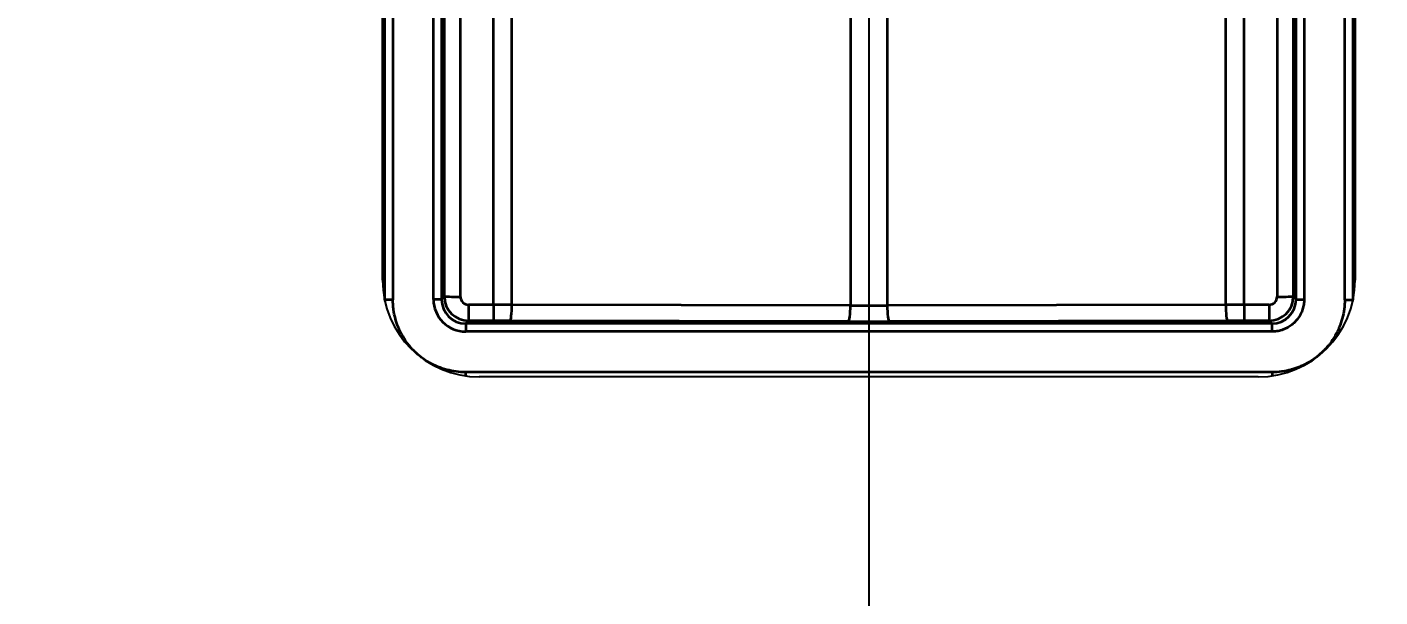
# Model space of a CAD drawing. Header units: millimetres. Extents: x 101 to 3000, y 150 to 4305.
# Drawn here: x 1041.9 to 1125.8, y 2308.7 to 2344.1 of the extents above; entities that cross this region are included whole.
import ezdxf

# ---------------------------------------------------------------- set-up
doc = ezdxf.new("R2010")
doc.units = ezdxf.units.MM
doc.header["$LTSCALE"] = 15
for name, color, linetype, lineweight in [('_Sichtbarkanten', 7, 'Continuous', 25), ('Bemaßung (ISO)', 7, 'Continuous', 25), ('Sichtbar schmal (ISO)', 7, 'Continuous', 35)]:
    doc.layers.add(name, color=color, linetype=linetype, lineweight=lineweight)
doc.styles.add('Notiztext (DIN)', font='verdana.ttf')
doc.dimstyles.new('Standard (DIN)', dxfattribs={"dimscale": 15, "dimtxt": 2.5, "dimasz": 2.5, "dimexe": 2, "dimexo": 4, "dimgap": 0.5, "dimtad": 1, "dimdec": 1, "dimrnd": 1e-08, "dimtxsty": 'Notiztext (DIN)', "dimcen": 0.09, "dimclrd": 256, "dimclre": 256, "dimclrt": 256, "dimadec": 0, "dimazin": 2, "dimtfac": 1, "dimtmove": 0, "dimatfit": 3, "dimfxl": 0, "dimtolj": 1, "dimtzin": 0, "dimlwd": -1, "dimlwe": -1, "dimarcsym": 0})

# ---------------------------------------------------------------- blocks, each defined once
blk = doc.blocks.new('*D75')
at = {"layer": 'Bemaßung (ISO)', "transparency": 16777216}
for p, q in [((1094.075, 2762.446), (1094.075, 2012.446)), ((1033.925, 2215.146), (1033.925, 2012.446)), ((996.425, 2042.446), (958.925, 2042.446)), ((1033.925, 2042.446), (1094.075, 2042.446)), ((1131.575, 2042.446), (1169.075, 2042.446))]:
    blk.add_line(p, q, dxfattribs=at)
for points in [[(996.425, 2048.696), (996.425, 2036.196), (1033.925, 2042.446)], [(1131.575, 2048.696), (1131.575, 2036.196), (1094.075, 2042.446)]]:
    blk.add_solid(points, dxfattribs=at)
at = {"layer": 'Defpoints', "color": 0, "transparency": 16777216}
for p in [(1094.075, 2822.446), (1033.925, 2275.146), (1094.075, 2042.446)]:
    blk.add_point(p, dxfattribs=at)
at = {"layer": 'Bemaßung (ISO)', "transparency": 16777216, "insert": (1034.635, 2088.983), "char_height": 37.5, "attachment_point": 1, "style": 'Notiztext (DIN)'}
blk.add_mtext('\\A1;60', dxfattribs=at)
blk = doc.blocks.new('*D78')
at = {"layer": 'Bemaßung (ISO)', "transparency": 16777216}
for p, q in [((1009.083, 3425.138), (911.85, 3425.138)), ((941.85, 2362.655), (941.85, 3387.638)), ((1009.083, 2325.155), (911.85, 2325.155))]:
    blk.add_line(p, q, dxfattribs=at)
for points in [[(935.6, 3387.638), (948.1, 3387.638), (941.85, 3425.138)], [(935.6, 2362.655), (948.1, 2362.655), (941.85, 2325.155)]]:
    blk.add_solid(points, dxfattribs=at)
at = {"layer": 'Defpoints', "color": 0, "transparency": 16777216}
for p in [(941.85, 3425.138), (1069.083, 3425.138), (1069.083, 2325.155)]:
    blk.add_point(p, dxfattribs=at)
at = {"layer": 'Bemaßung (ISO)', "transparency": 16777216, "insert": (895.314, 2814.766), "char_height": 37.5, "attachment_point": 1, "rotation": 90, "style": 'Notiztext (DIN)'}
blk.add_mtext('\\A1;1100', dxfattribs=at)
blk = doc.blocks.new('*D80')
at = {"layer": 'Bemaßung (ISO)', "transparency": 16777216}
for p, q in [((1067.084, 2267.155), (1067.084, 2128.812)), ((1121.066, 2267.155), (1121.066, 2128.812)), ((1029.584, 2158.812), (992.084, 2158.812)), ((1067.084, 2158.812), (1121.066, 2158.812)), ((1158.566, 2158.812), (1196.066, 2158.812))]:
    blk.add_line(p, q, dxfattribs=at)
for points in [[(1029.584, 2165.062), (1029.584, 2152.562), (1067.084, 2158.812)], [(1158.566, 2165.062), (1158.566, 2152.562), (1121.066, 2158.812)]]:
    blk.add_solid(points, dxfattribs=at)
at = {"layer": 'Defpoints', "color": 0, "transparency": 16777216}
for p in [(1067.084, 2327.155), (1121.066, 2327.155), (1121.066, 2158.812)]:
    blk.add_point(p, dxfattribs=at)
at = {"layer": 'Bemaßung (ISO)', "transparency": 16777216, "insert": (1064.886, 2204.592), "char_height": 37.5, "attachment_point": 1, "style": 'Notiztext (DIN)'}
blk.add_mtext('\\A1;54', dxfattribs=at)

msp = doc.modelspace()

# ---------------------------------------------------------------- linework, layer by layer
at = {"layer": '_Sichtbarkanten'}
for p, q in [((1063.925, 2328.346), (1063.925, 3421.946)), ((1124.225, 3421.946), (1124.225, 2328.346)), ((1118.225, 2322.346), (1069.925, 2322.346))]:
    msp.add_line(p, q, dxfattribs=at)
for centre, start, end in [((1069.925, 2328.346), 180, 270), ((1118.225, 2328.346), 270, 0)]:
    msp.add_arc(centre, 6, start, end, dxfattribs=at)
at = {"layer": 'Sichtbar schmal (ISO)'}
for p, q in [((1064.067, 2327.137), (1064.067, 3423.156)), ((1064.566, 3423.156), (1064.566, 2327.137)), ((1067.084, 2327.155), (1067.084, 3423.138)), ((1067.584, 3423.138), (1067.584, 2327.155)), ((1120.567, 2327.155), (1120.567, 3423.138)), ((1121.066, 3423.138), (1121.066, 2327.155)), ((1123.584, 2327.137), (1123.584, 3423.156)), ((1124.084, 3423.156), (1124.084, 2327.137)), ((1067.758, 2327.329), (1067.799, 2777.53)), ((1068.758, 2327.323), (1068.799, 2777.525)), ((1119.352, 2777.525), (1119.393, 2327.323)), ((1120.351, 2777.53), (1120.393, 2327.329)), ((1070.802, 2326.823), (1070.802, 2360.467)), ((1071.943, 2326.822), (1071.943, 2360.468)), ((1116.207, 2326.822), (1116.207, 2360.468)), ((1117.348, 2326.823), (1117.348, 2360.467)), ((1092.934, 2345.052), (1092.934, 2326.78)), ((1095.216, 2345.052), (1095.216, 2326.78)), ((1064.051, 2327.122), (1064.067, 2327.137)), ((1064.566, 2327.137), (1064.067, 2327.137)), ((1067.584, 2327.155), (1067.084, 2327.155)), ((1067.758, 2327.329), (1067.584, 2327.155)), ((1120.567, 2327.155), (1120.393, 2327.329)), ((1120.567, 2327.155), (1121.066, 2327.155)), ((1123.584, 2327.137), (1124.084, 2327.137)), ((1124.084, 2327.137), (1124.099, 2327.122)), ((1070.802, 2326.823), (1069.257, 2326.823)), ((1069.257, 2326.823), (1069.257, 2325.829)), ((1070.802, 2326.823), (1070.802, 2325.829)), ((1092.934, 2326.78), (1071.943, 2326.822)), ((1116.207, 2326.822), (1095.216, 2326.78)), ((1118.893, 2326.823), (1117.348, 2326.823)), ((1117.348, 2326.823), (1117.348, 2325.829)), ((1118.893, 2326.823), (1118.893, 2325.829)), ((1069.257, 2325.829), (1069.083, 2325.655)), ((1119.067, 2325.655), (1069.083, 2325.655)), ((1069.083, 2325.655), (1069.083, 2325.155)), ((1070.802, 2325.829), (1069.257, 2325.829)), ((1092.82, 2325.786), (1071.829, 2325.828)), ((1116.321, 2325.828), (1095.33, 2325.786)), ((1118.893, 2325.829), (1117.348, 2325.829)), ((1119.067, 2325.655), (1118.893, 2325.829)), ((1119.067, 2325.655), (1119.067, 2325.155)), ((1119.067, 2325.155), (1069.083, 2325.155)), ((1119.084, 2322.638), (1069.066, 2322.638)), ((1069.066, 2322.638), (1069.066, 2322.408)), ((1119.084, 2322.638), (1119.084, 2322.408))]:
    msp.add_line(p, q, dxfattribs=at)
for centre, major_axis, ratio, start_param, end_param in [((1069.067, 2327.138), (-3.536, -3.536), 0.999756, 5.497939, 5.515799), ((1069.084, 2327.156), (1.356, 1.472), 0.999555, 2.315638, 3.885925), ((1069.084, 2327.156), (-1.062, -1.061), 0.999382, 5.498384, 7.068718), ((1068.758, 2327.329), (-1, 0), 0.005236, 0.017454, 1.570797), ((1069.258, 2327.329), (-0.971, 1.143), 0.999883, 0.86646, 2.436998), ((1069.257, 2327.323), (0.178, 0.467), 0.999854, 1.934125, 3.505014), ((1118.893, 2327.329), (-0.971, -1.143), 0.999883, 0.704595, 2.275133), ((1118.893, 2327.323), (-0.172, 0.469), 0.999851, 2.790429, 4.361318), ((1119.066, 2327.155), (-1.061, 1.061), 0.999492, 2.356387, 3.926878), ((1119.393, 2327.329), (1, 0), 0.005236, 4.712389, 6.265732), ((1119.083, 2327.138), (-3.536, 3.536), 0.999756, 3.908979, 3.926839), ((1070.802, 2326.672), (-9.998, 0), 0.015185, 4.597998, 4.712389), ((1071.829, 2326.828), (-0.002, -1), 0.11413, 0.017568, 1.565823), ((1092.82, 2326.786), (-0.002, -1), 0.11413, 0.017568, 1.565823), ((1094.075, 2326.976), (-9.997, 0), 0.01972, 1.456394, 1.685199), ((1095.33, 2326.786), (0.002, -1), 0.11413, 4.717362, 6.265617), ((1117.348, 2326.672), (-9.998, 0), 0.015186, 4.712389, 4.82678), ((1116.321, 2326.828), (0.002, -1), 0.11413, 4.717362, 6.265617), ((1070.802, 2325.672), (-8.998, 0), 0.017452, 4.597994, 4.712388), ((1094.075, 2325.976), (-10.997, 0), 0.017452, 1.4564, 1.685193), ((1117.348, 2325.672), (-8.998, 0), 0.017452, 4.71239, 4.826784)]:
    msp.add_ellipse(centre, major_axis=major_axis, ratio=ratio, start_param=start_param, end_param=end_param, dxfattribs=at)
for points, knots in [([(1069.066, 2322.638), (1068.87, 2322.638), (1068.676, 2322.65), (1068.482, 2322.676), (1068.288, 2322.701), (1068.095, 2322.739), (1067.905, 2322.79), (1067.718, 2322.84), (1067.534, 2322.902), (1067.354, 2322.976), (1067.175, 2323.05), (1067.001, 2323.135), (1066.832, 2323.231), (1066.827, 2323.234), (1066.823, 2323.237), (1066.818, 2323.239), (1066.655, 2323.333), (1066.498, 2323.438), (1066.348, 2323.551), (1066.341, 2323.556), (1066.334, 2323.562), (1066.327, 2323.567), (1066.181, 2323.679), (1066.041, 2323.801), (1065.909, 2323.931), (1065.901, 2323.939), (1065.892, 2323.947), (1065.884, 2323.955), (1065.755, 2324.084), (1065.634, 2324.221), (1065.522, 2324.364), (1065.513, 2324.376), (1065.504, 2324.387), (1065.496, 2324.399), (1065.386, 2324.541), (1065.286, 2324.69), (1065.194, 2324.844), (1065.186, 2324.859), (1065.177, 2324.874), (1065.168, 2324.889), (1065.08, 2325.041), (1065.001, 2325.199), (1064.932, 2325.361), (1064.924, 2325.38), (1064.916, 2325.399), (1064.908, 2325.418), (1064.84, 2325.582), (1064.782, 2325.75), (1064.734, 2325.92), (1064.729, 2325.939), (1064.724, 2325.957), (1064.719, 2325.976), (1064.671, 2326.155), (1064.635, 2326.336), (1064.609, 2326.518), (1064.608, 2326.53), (1064.606, 2326.541), (1064.604, 2326.553), (1064.579, 2326.747), (1064.566, 2326.941), (1064.566, 2327.137)], [0, 0, 0, 0, 0.083333, 0.083333, 0.083333, 0.166667, 0.166667, 0.166667, 0.248874, 0.248874, 0.248874, 0.330939, 0.330939, 0.330939, 0.333333, 0.333333, 0.333333, 0.413014, 0.413014, 0.413014, 0.416667, 0.416667, 0.416667, 0.4951, 0.4951, 0.4951, 0.5, 0.5, 0.5, 0.577188, 0.577188, 0.577188, 0.583333, 0.583333, 0.583333, 0.659336, 0.659336, 0.659336, 0.666667, 0.666667, 0.666667, 0.741206, 0.741206, 0.741206, 0.75, 0.75, 0.75, 0.825095, 0.825095, 0.825095, 0.833333, 0.833333, 0.833333, 0.911609, 0.911609, 0.911609, 0.916667, 0.916667, 0.916667, 1, 1, 1, 1]), ([(1121.066, 2327.155), (1121.066, 2327.052), (1121.059, 2326.95), (1121.043, 2326.848), (1121.027, 2326.746), (1121.003, 2326.643), (1120.971, 2326.543), (1120.938, 2326.442), (1120.898, 2326.344), (1120.85, 2326.25), (1120.802, 2326.156), (1120.747, 2326.065), (1120.685, 2325.98), (1120.624, 2325.895), (1120.556, 2325.816), (1120.482, 2325.742), (1120.408, 2325.668), (1120.329, 2325.6), (1120.244, 2325.538), (1120.16, 2325.477), (1120.07, 2325.421), (1119.976, 2325.374), (1119.882, 2325.326), (1119.784, 2325.285), (1119.683, 2325.252), (1119.582, 2325.22), (1119.479, 2325.195), (1119.376, 2325.179), (1119.273, 2325.163), (1119.17, 2325.155), (1119.067, 2325.155)], [0, 0, 0, 0, 0.1, 0.1, 0.1, 0.2, 0.2, 0.2, 0.3, 0.3, 0.3, 0.4, 0.4, 0.4, 0.5, 0.5, 0.5, 0.6, 0.6, 0.6, 0.7, 0.7, 0.7, 0.8, 0.8, 0.8, 0.9, 0.9, 0.9, 1, 1, 1, 1]), ([(1123.584, 2327.137), (1123.584, 2326.941), (1123.571, 2326.747), (1123.546, 2326.553), (1123.52, 2326.359), (1123.482, 2326.166), (1123.432, 2325.976), (1123.382, 2325.789), (1123.319, 2325.605), (1123.246, 2325.426), (1123.172, 2325.247), (1123.087, 2325.072), (1122.991, 2324.904), (1122.988, 2324.899), (1122.985, 2324.894), (1122.982, 2324.889), (1122.888, 2324.726), (1122.784, 2324.569), (1122.671, 2324.42), (1122.665, 2324.413), (1122.66, 2324.406), (1122.655, 2324.399), (1122.542, 2324.252), (1122.421, 2324.112), (1122.291, 2323.98), (1122.283, 2323.972), (1122.274, 2323.964), (1122.266, 2323.955), (1122.137, 2323.827), (1122.001, 2323.706), (1121.858, 2323.594), (1121.846, 2323.585), (1121.834, 2323.576), (1121.823, 2323.567), (1121.681, 2323.458), (1121.532, 2323.357), (1121.378, 2323.266), (1121.363, 2323.257), (1121.348, 2323.248), (1121.333, 2323.239), (1121.18, 2323.152), (1121.023, 2323.073), (1120.861, 2323.003), (1120.842, 2322.995), (1120.823, 2322.987), (1120.803, 2322.979), (1120.64, 2322.911), (1120.472, 2322.853), (1120.302, 2322.805), (1120.283, 2322.8), (1120.264, 2322.795), (1120.245, 2322.79), (1120.067, 2322.742), (1119.886, 2322.706), (1119.704, 2322.681), (1119.692, 2322.679), (1119.68, 2322.677), (1119.668, 2322.676), (1119.475, 2322.65), (1119.28, 2322.638), (1119.084, 2322.638)], [0, 0, 0, 0, 0.083333, 0.083333, 0.083333, 0.166652, 0.166652, 0.166652, 0.248807, 0.248807, 0.248807, 0.330867, 0.330867, 0.330867, 0.333333, 0.333333, 0.333333, 0.41294, 0.41294, 0.41294, 0.416667, 0.416667, 0.416667, 0.495022, 0.495022, 0.495022, 0.5, 0.5, 0.5, 0.577106, 0.577106, 0.577106, 0.583333, 0.583333, 0.583333, 0.659245, 0.659245, 0.659245, 0.666667, 0.666667, 0.666667, 0.741119, 0.741119, 0.741119, 0.75, 0.75, 0.75, 0.825061, 0.825061, 0.825061, 0.833333, 0.833333, 0.833333, 0.911608, 0.911608, 0.911608, 0.916667, 0.916667, 0.916667, 1, 1, 1, 1])]:
    msp.add_open_spline(points, degree=3, knots=knots, dxfattribs=at)

# ---------------------------------------------------------------- dimensions: what is measured, and where the dimension line sits
at = {"layer": 'Bemaßung (ISO)'}
for base, p1, p2, angle, override, picture, middle in [((941.85, 3425.138), (1069.083, 2325.155), (1069.083, 3425.138), 90, {"dimdec": 1, "dimtp": 0, "dimtm": 0, "dimtdec": 2, "dimtofl": 0, "dimatfit": 1}, '*D78', (941.85, 2875.146)), ((1094.075, 2042.446), (1033.925, 2275.146), (1094.075, 2822.446), 180, {"dimdec": 0, "dimtp": 0, "dimtm": 0, "dimtdec": 0, "dimtofl": 1, "dimatfit": 1}, '*D75', (1064, 2042.446))]:
    dim = msp.add_linear_dim(base=base, p1=p1, p2=p2, angle=angle, dimstyle='Standard (DIN)', override=override, dxfattribs=at)
    dim.commit()
    dim.dimension.update_dxf_attribs({"geometry": picture, "text_midpoint": middle, "dimtype": 160})
dim = msp.add_linear_dim(base=(1121.066, 2158.812), p1=(1067.084, 2327.155), p2=(1121.066, 2327.155), dimstyle='Standard (DIN)', override={"dimdec": 1, "dimtp": 0, "dimtm": 0, "dimtdec": 2, "dimtofl": 1, "dimatfit": 1}, dxfattribs=at)
dim.commit()
dim.dimension.update_dxf_attribs({"geometry": '*D80', "text_midpoint": (1094.075, 2158.812), "dimtype": 160})

doc.saveas('drawing.dxf')
